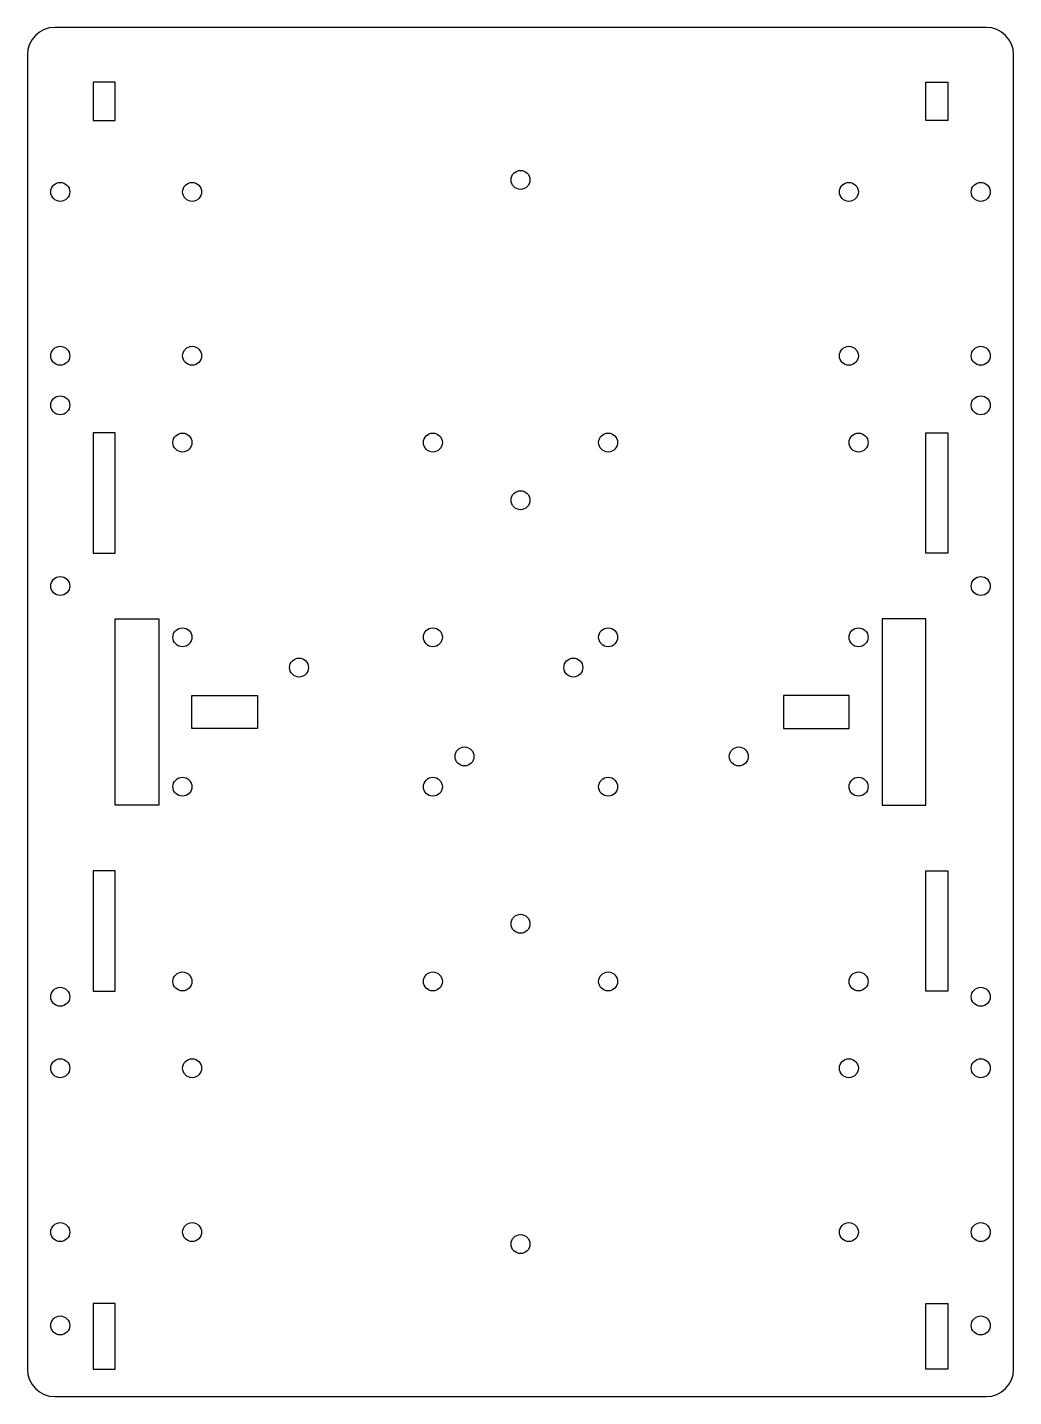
# Model space of a CAD drawing. Header units: millimetres. Extents: x -90 to 90, y -125 to 125.
import ezdxf

# ---------------------------------------------------------------- set-up
doc = ezdxf.new("R2010")
doc.units = ezdxf.units.MM

msp = doc.modelspace()

# ---------------------------------------------------------------- linework, layer by layer
at = {"color": 7, "linetype": 'Continuous', "lineweight": 25}
for p, q in [((85, 125), (-85, 125)), ((-90, 120), (-90, -120)), ((90, -120), (90, 120)), ((-74, 115), (-78, 115)), ((-78, 115), (-78, 108)), ((-74, 108), (-74, 115)), ((74, 108), (74, 115)), ((74, 115), (78, 115)), ((78, 115), (78, 108)), ((-78, 108), (-74, 108)), ((78, 108), (74, 108)), ((-74, 51), (-78, 51)), ((-78, 51), (-78, 29)), ((-74, 29), (-74, 51)), ((74, 29), (74, 51)), ((74, 51), (78, 51)), ((78, 51), (78, 29)), ((-78, 29), (-74, 29)), ((78, 29), (74, 29)), ((-74, -17), (-74, 17)), ((-74, 17), (-66, 17)), ((-66, 17), (-66, -17)), ((74, 17), (66, 17)), ((66, 17), (66, -17)), ((74, -17), (74, 17)), ((-60, -3), (-60, 3)), ((-60, 3), (-48, 3)), ((-48, 3), (-48, -3)), ((60, 3), (48, 3)), ((48, 3), (48, -3)), ((60, -3), (60, 3)), ((-48, -3), (-60, -3)), ((48, -3), (60, -3)), ((-66, -17), (-74, -17)), ((66, -17), (74, -17)), ((-78, -29), (-78, -51)), ((-74, -29), (-78, -29)), ((-74, -51), (-74, -29)), ((74, -51), (74, -29)), ((74, -29), (78, -29)), ((78, -29), (78, -51)), ((-78, -51), (-74, -51)), ((78, -51), (74, -51)), ((-74, -108), (-78, -108)), ((-78, -108), (-78, -120)), ((-74, -120), (-74, -108)), ((74, -120), (74, -108)), ((74, -108), (78, -108)), ((78, -108), (78, -120)), ((-78, -120), (-74, -120)), ((78, -120), (74, -120)), ((-85, -125), (85, -125))]:
    msp.add_line(p, q, dxfattribs=at)
for centre in [(0, 97.16), (-84, 94.96), (-59.94, 94.96), (59.94, 94.96), (84, 94.96), (-84, 65.04), (-59.94, 65.04), (59.94, 65.04), (84, 65.04), (-84, 56), (84, 56), (-61.71, 49.2), (-15.99, 49.2), (15.99, 49.2), (61.71, 49.2), (0, 38.66), (-84, 23), (84, 23), (-61.71, 13.64), (-15.99, 13.64), (15.99, 13.64), (61.71, 13.64), (-40.42, 8.12), (9.64, 8.12), (-10.22, -8.12), (39.84, -8.12), (-61.71, -13.64), (-15.99, -13.64), (15.99, -13.64), (61.71, -13.64), (0, -38.66), (-61.71, -49.2), (-15.99, -49.2), (15.99, -49.2), (61.71, -49.2), (-84, -52), (84, -52), (-84, -65.04), (-59.94, -65.04), (59.94, -65.04), (84, -65.04), (-84, -94.96), (-59.94, -94.96), (59.94, -94.96), (84, -94.96), (0, -97.16), (-84, -112), (84, -112)]:
    msp.add_circle(centre, 1.73, dxfattribs=at)
for centre, start, end in [((-85, 120), 90, 180), ((85, 120), 0, 90), ((-85, -120), 180, 270), ((85, -120), 270, 0)]:
    msp.add_arc(centre, 5, start, end, dxfattribs=at)

doc.saveas('drawing.dxf')
